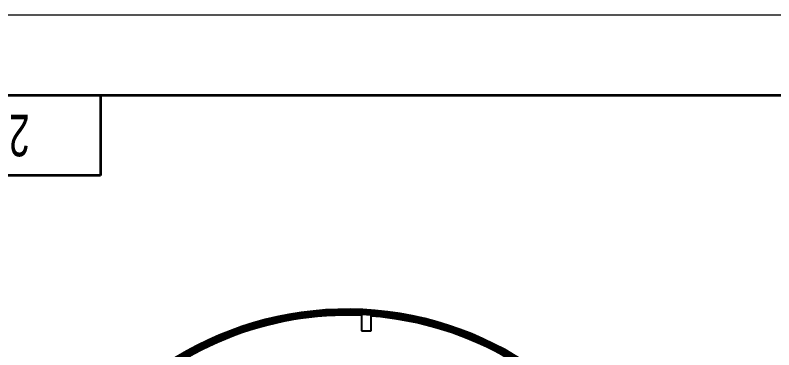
# Model space of a CAD drawing. Header units: millimetres. Extents: x -1286 to 291, y 5350 to 5880.
# Drawn here: x -328.2 to -91.6, y 5770.7 to 5875 of the extents above; entities that cross this region are included whole.
import ezdxf
from ezdxf.enums import TextEntityAlignment as Align

# ---------------------------------------------------------------- set-up
doc = ezdxf.new("R2010")
doc.units = ezdxf.units.MM
for name, color, linetype, lineweight in [('文字层', 3, 'Continuous', 18), ('粗实线层', 7, 'Continuous', 35), ('细实线层', 7, 'Continuous', 18)]:
    doc.layers.add(name, color=color, linetype=linetype, lineweight=lineweight)
doc.styles.add('标准', font='FSGB2312.ttf', dxfattribs={"width": 0.667})

# ---------------------------------------------------------------- blocks, each defined once
blk = doc.blocks.new('A4图框')
at = {"layer": '粗实线层'}
for p, q in [((138.5, 95), (-138.5, 95)), ((-88.5, 95), (-88.5, 85)), ((-88.5, 85), (-138.5, 85))]:
    blk.add_line(p, q, dxfattribs=at)
at = {"layer": '细实线层'}
blk.add_line((148.5, 105), (-148.5, 105), dxfattribs=at)
at = {"layer": '文字层', "style": '标准', "width": 0.667}
blk.add_attdef('图纸编号', text='', height=5.191, rotation=180, dxfattribs=at).set_placement((-113.408, 90), align=Align.MIDDLE_CENTER)
blk = doc.blocks.new('A4A-B-Marked')
blk.add_blockref('A4图框', (0, 0)).add_auto_attribs({'图纸编号': '2126-WUPPER'})

msp = doc.modelspace()

# ---------------------------------------------------------------- linework, layer by layer
at = {"layer": '粗实线层', "lineweight": 25}
for p, q in [((-220.18, 5781.696), (-220.18, 5776.554)), ((-217.165, 5776.554), (-217.165, 5781.515)), ((-220.18, 5776.554), (-217.165, 5776.554))]:
    msp.add_line(p, q, dxfattribs=at)
for radius, start, end in [(102.402, 14.30847, 151.42209), (101.899, 14.30847, 151.42209), (101.532, 14.36134, 151.30913), (101.03, 14.36134, 151.30913), (100.859, 87.43002, 136.94031), (100.897, 85.71574, 87.43098), (100.558, 87.42232, 136.93114), (100.859, 33.23264, 85.71414), (100.558, 33.34511, 85.70128)]:
    msp.add_arc((-224.702, 5680.9), radius, start, end, dxfattribs=at)

# ---------------------------------------------------------------- block references
at = {"lineweight": 18, "xscale": 2.5, "yscale": 2.5, "zscale": 2.5}
msp.add_blockref('A4A-B-Marked', (-80.382, 5612.495), dxfattribs=at)

doc.saveas('drawing.dxf')
